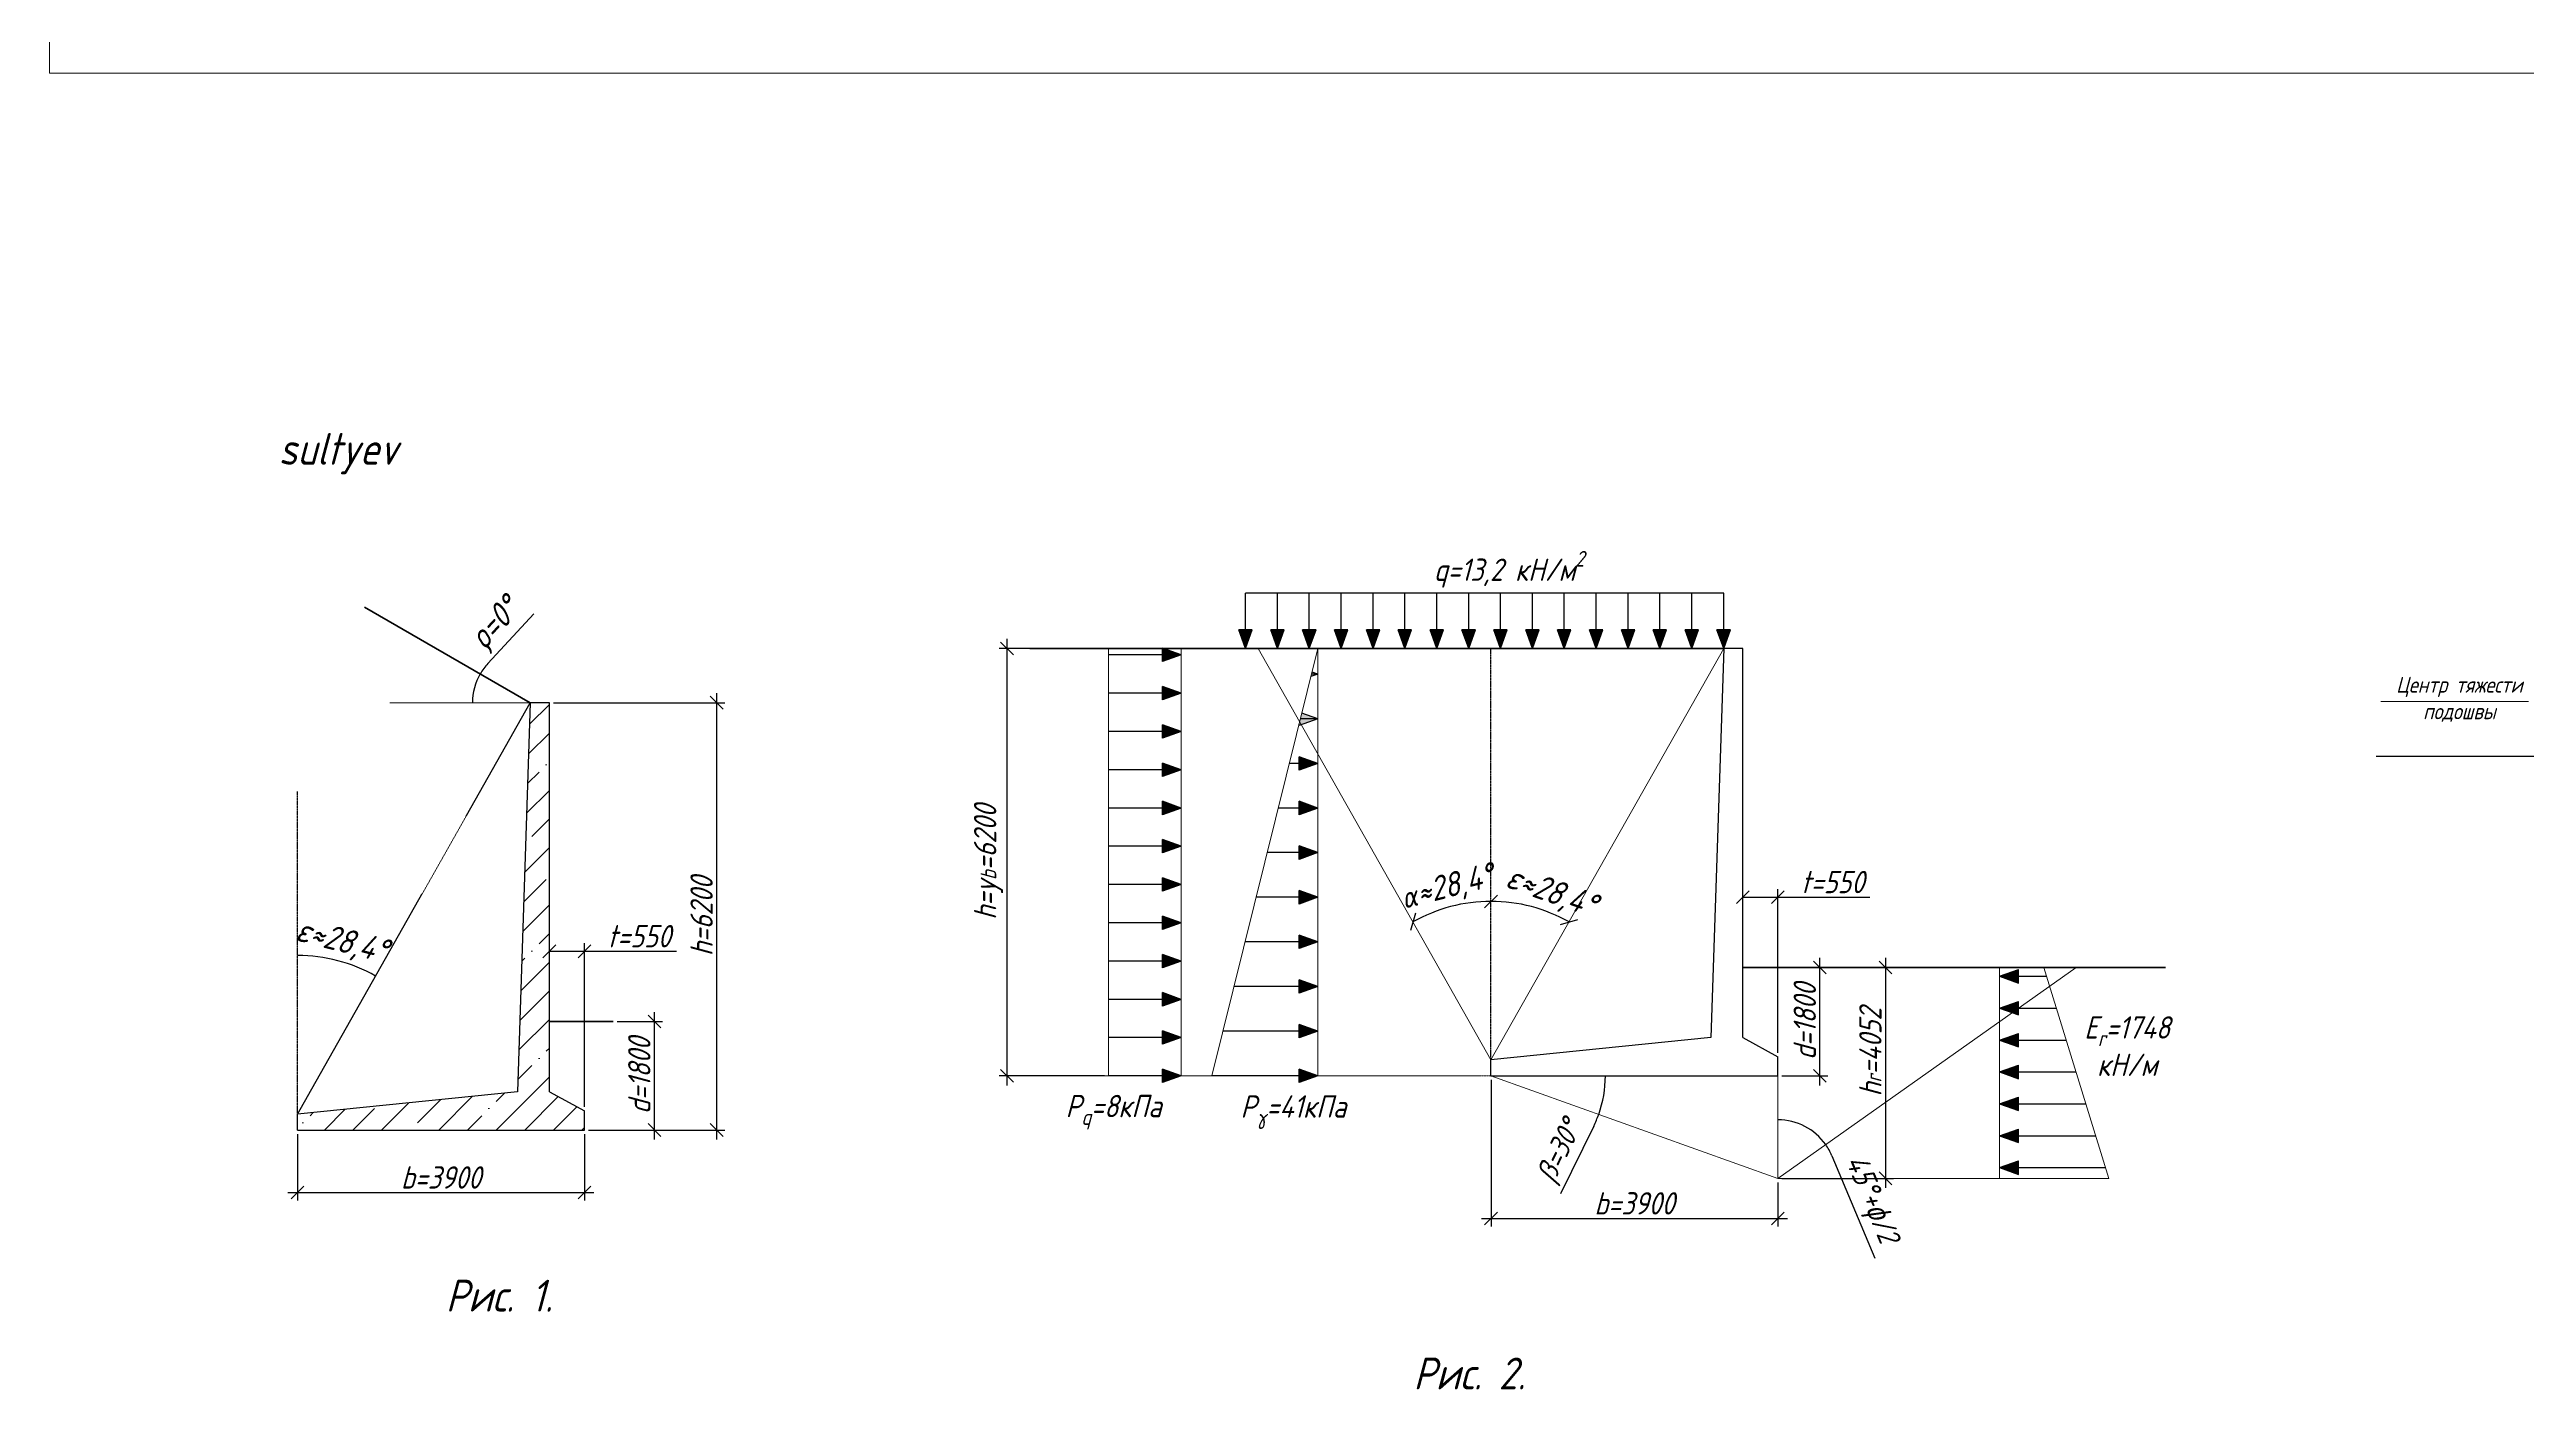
# Model space of a CAD drawing. Header units: millimetres. Extents: x -1004 to 900128, y -352756 to 107728.
# Drawn here: x 592695 to 631549, y -245621 to -224613 of the extents above; entities that cross this region are included whole.
import ezdxf

# ---------------------------------------------------------------- set-up
doc = ezdxf.new("R2010")
doc.units = ezdxf.units.MM
doc.linetypes.add('ACAD_ISO02W100', pattern=[15, 12, -3])
doc.linetypes.add('ACAD_ISO04W100', pattern=[30, 24, -3, 0, -3])
for name, color, linetype, lineweight in [('axles', 152, 'ACAD_ISO04W100', 20), ('basic', 95, 'Continuous', 30), ('hatch', 117, 'ACAD_ISO02W100', 25), ('hatching', 225, 'Continuous', 20), ('size', 45, 'Continuous', 20), ('text', 13, 'Continuous', 20), ('thick', 42, 'Continuous', 35), ('thin', 153, 'Continuous', 18)]:
    doc.layers.add(name, color=color, linetype=linetype, lineweight=lineweight)
doc.styles.add('Structures', font='isocpeur.ttf', dxfattribs={"width": 0.85, "oblique": 15})
doc.styles.add('structures 5', font='isocpeur.ttf', dxfattribs={"width": 0.85, "oblique": 15, "height": 5})
doc.dimstyles.new('structures 3.5', dxfattribs={"dimtxt": 3.5, "dimasz": 2, "dimexe": 1.25, "dimexo": 0.625, "dimtad": 1, "dimtxsty": 'Structures', "dimblk": 'OBLIQUE', "dimcen": 2.5, "dimdle": 1.5, "dimadec": 0, "dimazin": 0, "dimtfac": 1, "dimtmove": 0, "dimatfit": 3, "dimfxl": 1, "dimarcsym": 0})

# ---------------------------------------------------------------- blocks, each defined once
blk = doc.blocks.new('*D1042')
at = {"layer": 'Defpoints', "color": 0, "transparency": 16777216}
for p in [(600235, -234853), (596585, -236243), (597422, -238963), (596585, -241303), (596585, -241303)]:
    blk.add_point(p, dxfattribs=at)
at = {"layer": 'size', "color": 0, "lineweight": -2, "transparency": 16777216}
blk.add_arc((596585, -241303), 2486, 60.4948, 90, dxfattribs=at)
at = {"layer": 'size', "color": 0, "transparency": 16777216, "insert": (597271, -238614), "char_height": 350, "attachment_point": 5, "rotation": 345.6873, "style": 'Structures'}
blk.add_mtext('{\\H1.08333x;ε≈28,4%%D}', dxfattribs=at)
blk = doc.blocks.new('_None')
blk = doc.blocks.new('_Oblique')
at = {"color": 0, "linetype": 'ByBlock', "lineweight": -2}
blk.add_line((-0.5, -0.5), (0.5, 0.5), dxfattribs=at)
blk = doc.blocks.new('*D1043')
at = {"layer": 'Defpoints', "color": 0, "transparency": 16777216}
for p in [(596585, -241553), (601085, -241553), (601085, -242534)]:
    blk.add_point(p, dxfattribs=at)
at = {"layer": 'size', "color": 0, "lineweight": -2, "transparency": 16777216}
for p, q in [((596585, -241616), (596585, -242659)), ((601085, -241616), (601085, -242659)), ((596435, -242534), (601235, -242534))]:
    blk.add_line(p, q, dxfattribs=at)
at = {"layer": 'size', "color": 0, "lineweight": -2, "transparency": 16777216, "xscale": 200, "yscale": 200, "zscale": 200, "rotation": 180}
blk.add_blockref('_Oblique', (596585, -242534), dxfattribs=at)
at = {"layer": 'size', "color": 0, "lineweight": -2, "transparency": 16777216, "xscale": 200, "yscale": 200, "zscale": 200}
blk.add_blockref('_Oblique', (601085, -242534), dxfattribs=at)
at = {"layer": 'size', "color": 0, "transparency": 16777216, "insert": (598835, -242297), "char_height": 350, "attachment_point": 5, "style": 'Structures'}
blk.add_mtext('b=3900', dxfattribs=at)
blk = doc.blocks.new('*D1044')
at = {"layer": 'Defpoints', "color": 0, "transparency": 16777216}
for p in [(601535, -239853), (602183, -239853), (601085, -241553)]:
    blk.add_point(p, dxfattribs=at)
at = {"layer": 'size', "color": 0, "lineweight": -2, "transparency": 16777216}
for p, q in [((602183, -241703), (602183, -239703)), ((601598, -239853), (602308, -239853)), ((601148, -241553), (602308, -241553))]:
    blk.add_line(p, q, dxfattribs=at)
at = {"layer": 'size', "color": 0, "lineweight": -2, "transparency": 16777216, "xscale": 200, "yscale": 200, "zscale": 200}
for p, rotation in [((602183, -239853), 90), ((602183, -241553), 270)]:
    blk.add_blockref('_Oblique', p, dxfattribs=dict(at, rotation=rotation))
at = {"layer": 'size', "color": 0, "transparency": 16777216, "insert": (601946, -240703), "char_height": 350, "attachment_point": 5, "rotation": 90, "style": 'Structures'}
blk.add_mtext('d=1800', dxfattribs=at)
blk = doc.blocks.new('*D1045')
at = {"layer": 'Defpoints', "color": 0, "transparency": 16777216}
for p in [(600535, -234853), (603160, -234853), (601085, -241553)]:
    blk.add_point(p, dxfattribs=at)
at = {"layer": 'size', "color": 0, "lineweight": -2, "transparency": 16777216}
for p, q in [((600598, -234853), (603285, -234853)), ((603160, -241703), (603160, -234703)), ((601148, -241553), (603285, -241553))]:
    blk.add_line(p, q, dxfattribs=at)
at = {"layer": 'size', "color": 0, "lineweight": -2, "transparency": 16777216, "xscale": 200, "yscale": 200, "zscale": 200}
for p, rotation in [((603160, -234853), 90), ((603160, -241553), 270)]:
    blk.add_blockref('_Oblique', p, dxfattribs=dict(at, rotation=rotation))
at = {"layer": 'size', "color": 0, "transparency": 16777216, "insert": (602923, -238203), "char_height": 350, "width": 1317.03, "attachment_point": 5, "rotation": 90, "style": 'Structures'}
blk.add_mtext('h=6200', dxfattribs=at)
blk = doc.blocks.new('*D1046')
at = {"layer": 'Defpoints', "color": 0, "transparency": 16777216}
for p in [(600535, -238751), (600535, -239853), (601085, -241253)]:
    blk.add_point(p, dxfattribs=at)
at = {"layer": 'size', "color": 0, "lineweight": -2, "transparency": 16777216}
for p, q in [((600535, -239791), (600535, -238626)), ((600535, -238751), (601235, -238751)), ((601085, -241191), (601085, -238626)), ((601085, -238751), (602531, -238751))]:
    blk.add_line(p, q, dxfattribs=at)
at = {"layer": 'size', "color": 0, "lineweight": -2, "transparency": 16777216, "xscale": 200, "yscale": 200, "zscale": 200, "rotation": 180}
blk.add_blockref('_Oblique', (600535, -238751), dxfattribs=at)
at = {"layer": 'size', "color": 0, "lineweight": -2, "transparency": 16777216, "xscale": 200, "yscale": 200, "zscale": 200}
blk.add_blockref('_Oblique', (601085, -238751), dxfattribs=at)
at = {"layer": 'size', "color": 0, "transparency": 16777216, "insert": (601945, -238514), "char_height": 350, "attachment_point": 5, "style": 'Structures'}
blk.add_mtext('t=550', dxfattribs=at)
blk = doc.blocks.new('*D1047')
at = {"layer": 'Defpoints', "color": 0, "transparency": 16777216}
for p in [(597637, -233353), (598035, -234853), (599343, -234696), (600235, -234853), (600235, -234853)]:
    blk.add_point(p, dxfattribs=at)
at = {"layer": 'size', "color": 0, "lineweight": -2, "transparency": 16777216}
blk.add_line((599569, -234239), (600289, -233458), dxfattribs=at)
for start, end in [(137.3264, 150), (150, 180)]:
    blk.add_arc((600235, -234853), 906, start, end, dxfattribs=at)
at = {"layer": 'size', "color": 0, "transparency": 16777216, "insert": (599702, -233639), "char_height": 350, "attachment_point": 5, "rotation": 47.3264, "style": 'Structures'}
blk.add_mtext('{\\H1.08333x;ρ=0%%D}', dxfattribs=at)
blk = doc.blocks.new('*D1049')
at = {"layer": 'Defpoints', "color": 0, "transparency": 16777216}
for p in [(615306, -234004), (618956, -234004), (615731, -238005), (615306, -240454), (615306, -240454)]:
    blk.add_point(p, dxfattribs=at)
at = {"layer": 'size', "color": 0, "lineweight": -2, "transparency": 16777216}
blk.add_arc((615306, -240454), 2486, 60.4948, 90, dxfattribs=at)
at = {"layer": 'size', "color": 0, "lineweight": -2, "transparency": 16777216, "xscale": 200, "yscale": 200, "zscale": 200}
for p, rotation in [((615306, -237969), 180.0000000000001), ((616530, -238291), 330.4948485991382)]:
    blk.add_blockref('_Oblique', p, dxfattribs=dict(at, rotation=rotation))
at = {"layer": 'size', "color": 0, "transparency": 16777216, "insert": (616240, -237841), "char_height": 350, "attachment_point": 5, "rotation": 340.3299, "style": 'Structures'}
blk.add_mtext('{\\H1.08333x;ε≈28,4%%D}', dxfattribs=at)
blk = doc.blocks.new('*D1050')
at = {"layer": 'Defpoints', "color": 0, "transparency": 16777216}
for p in [(615306, -240704), (619806, -242311), (619806, -242940)]:
    blk.add_point(p, dxfattribs=at)
at = {"layer": 'size', "color": 0, "lineweight": -2, "transparency": 16777216}
for p, q in [((615306, -240767), (615306, -243065)), ((619806, -242374), (619806, -243065)), ((615156, -242940), (619956, -242940))]:
    blk.add_line(p, q, dxfattribs=at)
at = {"layer": 'size', "color": 0, "lineweight": -2, "transparency": 16777216, "xscale": 200, "yscale": 200, "zscale": 200, "rotation": 180}
blk.add_blockref('_Oblique', (615306, -242940), dxfattribs=at)
at = {"layer": 'size', "color": 0, "lineweight": -2, "transparency": 16777216, "xscale": 200, "yscale": 200, "zscale": 200}
blk.add_blockref('_Oblique', (619806, -242940), dxfattribs=at)
at = {"layer": 'size', "color": 0, "transparency": 16777216, "insert": (617556, -242703), "char_height": 350, "attachment_point": 5, "style": 'Structures'}
blk.add_mtext('b=3900', dxfattribs=at)
blk = doc.blocks.new('*D1051')
at = {"layer": 'Defpoints', "color": 0, "transparency": 16777216}
for p in [(619256, -239004), (620466, -239004), (619806, -240704)]:
    blk.add_point(p, dxfattribs=at)
at = {"layer": 'size', "color": 0, "lineweight": -2, "transparency": 16777216}
for p, q in [((620466, -240854), (620466, -238854)), ((619318, -239004), (620591, -239004)), ((619868, -240704), (620591, -240704))]:
    blk.add_line(p, q, dxfattribs=at)
at = {"layer": 'size', "color": 0, "lineweight": -2, "transparency": 16777216, "xscale": 200, "yscale": 200, "zscale": 200}
for p, rotation in [((620466, -239004), 90), ((620466, -240704), 270)]:
    blk.add_blockref('_Oblique', p, dxfattribs=dict(at, rotation=rotation))
at = {"layer": 'size', "color": 0, "transparency": 16777216, "insert": (620228, -239854), "char_height": 350, "attachment_point": 5, "rotation": 90, "style": 'Structures'}
blk.add_mtext('d=1800', dxfattribs=at)
blk = doc.blocks.new('*D1052')
at = {"layer": 'Defpoints', "color": 0, "transparency": 16777216}
for p in [(619256, -237902), (619256, -239004), (619806, -240404)]:
    blk.add_point(p, dxfattribs=at)
at = {"layer": 'size', "color": 0, "lineweight": -2, "transparency": 16777216}
for p, q in [((619256, -238942), (619256, -237777)), ((619806, -240342), (619806, -237777)), ((619256, -237902), (619956, -237902)), ((619806, -237902), (621251, -237902))]:
    blk.add_line(p, q, dxfattribs=at)
at = {"layer": 'size', "color": 0, "lineweight": -2, "transparency": 16777216, "xscale": 200, "yscale": 200, "zscale": 200, "rotation": 180}
blk.add_blockref('_Oblique', (619256, -237902), dxfattribs=at)
at = {"layer": 'size', "color": 0, "lineweight": -2, "transparency": 16777216, "xscale": 200, "yscale": 200, "zscale": 200}
blk.add_blockref('_Oblique', (619806, -237902), dxfattribs=at)
at = {"layer": 'size', "color": 0, "transparency": 16777216, "insert": (620666, -237665), "char_height": 350, "attachment_point": 5, "style": 'Structures'}
blk.add_mtext('t=550', dxfattribs=at)
blk = doc.blocks.new('*D1053')
at = {"layer": 'Defpoints', "color": 0, "transparency": 16777216}
for p in [(621334, -239004), (619806, -242311), (621495, -242311)]:
    blk.add_point(p, dxfattribs=at)
at = {"layer": 'size', "color": 0, "lineweight": -2, "transparency": 16777216}
for p, q in [((621495, -238854), (621495, -242461)), ((621396, -239004), (621620, -239004)), ((619868, -242311), (621620, -242311))]:
    blk.add_line(p, q, dxfattribs=at)
at = {"layer": 'size', "color": 0, "lineweight": -2, "transparency": 16777216, "xscale": 200, "yscale": 200, "zscale": 200}
for p, rotation in [((621495, -239004), 90), ((621495, -242311), 270)]:
    blk.add_blockref('_Oblique', p, dxfattribs=dict(at, rotation=rotation))
at = {"layer": 'size', "color": 0, "transparency": 16777216, "insert": (621257, -240331), "char_height": 350, "attachment_point": 5, "rotation": 90, "style": 'Structures'}
blk.add_mtext('h{\\H0.7x;\\S^ r;}=4052', dxfattribs=at)
blk = doc.blocks.new('*D1054')
at = {"layer": 'Defpoints', "color": 0, "transparency": 16777216}
for p in [(615306, -240704), (615306, -240704), (619806, -240704), (617088, -240909), (619806, -242312)]:
    blk.add_point(p, dxfattribs=at)
at = {"layer": 'size', "color": 0, "lineweight": -2, "transparency": 16777216}
blk.add_line((616918, -241492), (616398, -242555), dxfattribs=at)
for start, end in [(340.3359, 0), (333.9455, 340.3359)]:
    blk.add_arc((615306, -240704), 1794, start, end, dxfattribs=at)
at = {"layer": 'size', "color": 0, "transparency": 16777216, "insert": (616406, -241900), "char_height": 350, "attachment_point": 5, "rotation": 63.9455, "style": 'Structures'}
blk.add_mtext('{\\H0.95833x;β=30%%D}', dxfattribs=at)
blk = doc.blocks.new('*D1055')
at = {"layer": 'Defpoints', "color": 0, "transparency": 16777216}
for p in [(624485, -239004), (619806, -240704), (620094, -241439), (619806, -242312), (619806, -242312)]:
    blk.add_point(p, dxfattribs=at)
at = {"layer": 'size', "color": 0, "lineweight": -2, "transparency": 16777216}
blk.add_line((620654, -241957), (621327, -243560), dxfattribs=at)
for start, end in [(35.2586, 90), (22.7695, 35.2586)]:
    blk.add_arc((619806, -242312), 919, start, end, dxfattribs=at)
at = {"layer": 'size', "color": 0, "transparency": 16777216, "insert": (621256, -242647), "char_height": 350, "attachment_point": 5, "rotation": 292.7695, "style": 'Structures'}
blk.add_mtext('45%%D+{\\H0.95833x;ϕ/2}', dxfattribs=at)
blk = doc.blocks.new('*D1048')
at = {"layer": 'Defpoints', "color": 0, "transparency": 16777216}
for p in [(611656, -234004), (615306, -235394), (614469, -238114), (615306, -240454), (615306, -240454)]:
    blk.add_point(p, dxfattribs=at)
at = {"layer": 'size', "color": 0, "lineweight": -2, "transparency": 16777216}
blk.add_arc((615306, -240454), 2486, 90, 119.5052, dxfattribs=at)
at = {"layer": 'size', "color": 0, "lineweight": -2, "transparency": 16777216, "xscale": 200, "yscale": 200, "zscale": 200, "rotation": 209.5051514008614}
blk.add_blockref('_Oblique', (614082, -238291), dxfattribs=at)
at = {"layer": 'size', "color": 0, "lineweight": -2, "transparency": 16777216, "xscale": 200, "yscale": 200, "zscale": 200}
blk.add_blockref('_Oblique', (615306, -237969), dxfattribs=at)
at = {"layer": 'size', "color": 0, "transparency": 16777216, "insert": (614620, -237765), "char_height": 350, "width": 1326.72, "attachment_point": 5, "rotation": 14.3127, "style": 'Structures'}
blk.add_mtext('{\\H0.95833x;α\\H1.13044x;≈28,4%%D}', dxfattribs=at)
blk = doc.blocks.new('*D1056')
at = {"layer": 'Defpoints', "color": 0, "transparency": 16777216}
for p in [(607714, -234004), (609305, -234004), (609305, -240704)]:
    blk.add_point(p, dxfattribs=at)
at = {"layer": 'size', "color": 0, "lineweight": -2, "transparency": 16777216}
for p, q in [((607714, -240854), (607714, -233854)), ((609243, -234004), (607589, -234004)), ((609243, -240704), (607589, -240704))]:
    blk.add_line(p, q, dxfattribs=at)
at = {"layer": 'size', "color": 0, "lineweight": -2, "transparency": 16777216, "xscale": 200, "yscale": 200, "zscale": 200}
for p, rotation in [((607714, -234004), 90), ((607714, -240704), 270)]:
    blk.add_blockref('_Oblique', p, dxfattribs=dict(at, rotation=rotation))
at = {"layer": 'size', "color": 0, "transparency": 16777216, "insert": (607424, -237354), "char_height": 350, "attachment_point": 5, "rotation": 90, "style": 'Structures'}
blk.add_mtext('h=y{\\H0.7x;\\S^ b;}=6200', dxfattribs=at)

msp = doc.modelspace()

# ---------------------------------------------------------------- hatches: boundary and pattern name
at = {"layer": 'basic'}
h = msp.add_hatch(color=256, dxfattribs=at)
h.dxf.hatch_style = 1
h.paths.add_polyline_path([(611351.061, -233709.786), (611455.986, -234004.442), (611455.986, -233709.786)])
h.paths.add_polyline_path([(611455.986, -233709.786), (611455.986, -234004.442), (611560.911, -233709.786)])
h = msp.add_hatch(color=256, dxfattribs=at)
h.dxf.hatch_style = 1
h.paths.add_polyline_path([(611851.061, -233709.786), (611955.986, -234004.442), (611955.986, -233709.786)])
h.paths.add_polyline_path([(611955.986, -233709.786), (611955.986, -234004.442), (612060.911, -233709.786)])
h = msp.add_hatch(color=256, dxfattribs=at)
h.dxf.hatch_style = 1
h.paths.add_polyline_path([(612351.061, -233709.786), (612455.986, -234004.442), (612455.986, -233709.786)])
h.paths.add_polyline_path([(612455.986, -233709.786), (612455.986, -234004.442), (612560.911, -233709.786)])
h = msp.add_hatch(color=256, dxfattribs=at)
h.dxf.hatch_style = 1
h.paths.add_polyline_path([(612851.061, -233709.786), (612955.986, -234004.442), (612955.986, -233709.786)])
h.paths.add_polyline_path([(612955.986, -233709.786), (612955.986, -234004.442), (613060.911, -233709.786)])
h = msp.add_hatch(color=256, dxfattribs=at)
h.dxf.hatch_style = 1
h.paths.add_polyline_path([(613351.061, -233709.786), (613455.986, -234004.442), (613455.986, -233709.786)])
h.paths.add_polyline_path([(613455.986, -233709.786), (613455.986, -234004.442), (613560.911, -233709.786)])
h = msp.add_hatch(color=256, dxfattribs=at)
h.dxf.hatch_style = 1
h.paths.add_polyline_path([(613851.061, -233709.786), (613955.986, -234004.442), (613955.986, -233709.786)])
h.paths.add_polyline_path([(613955.986, -233709.786), (613955.986, -234004.442), (614060.911, -233709.786)])
h = msp.add_hatch(color=256, dxfattribs=at)
h.dxf.hatch_style = 1
h.paths.add_polyline_path([(614351.061, -233709.786), (614455.986, -234004.442), (614455.986, -233709.786)])
h.paths.add_polyline_path([(614455.986, -233709.786), (614455.986, -234004.442), (614560.911, -233709.786)])
h = msp.add_hatch(color=256, dxfattribs=at)
h.dxf.hatch_style = 1
h.paths.add_polyline_path([(614851.061, -233709.786), (614955.986, -234004.442), (614955.986, -233709.786)])
h.paths.add_polyline_path([(614955.986, -233709.786), (614955.986, -234004.442), (615060.911, -233709.786)])
h = msp.add_hatch(color=256, dxfattribs=at)
h.dxf.hatch_style = 1
h.paths.add_polyline_path([(615351.061, -233709.786), (615455.986, -234004.442), (615455.986, -233709.786)])
h.paths.add_polyline_path([(615455.986, -233709.786), (615455.986, -234004.442), (615560.911, -233709.786)])
h = msp.add_hatch(color=256, dxfattribs=at)
h.dxf.hatch_style = 1
h.paths.add_polyline_path([(615851.061, -233709.786), (615955.986, -234004.442), (615955.986, -233709.786)])
h.paths.add_polyline_path([(615955.986, -233709.786), (615955.986, -234004.442), (616060.911, -233709.786)])
h = msp.add_hatch(color=256, dxfattribs=at)
h.dxf.hatch_style = 1
h.paths.add_polyline_path([(616351.061, -233709.786), (616455.986, -234004.442), (616455.986, -233709.786)])
h.paths.add_polyline_path([(616455.986, -233709.786), (616455.986, -234004.442), (616560.911, -233709.786)])
h = msp.add_hatch(color=256, dxfattribs=at)
h.dxf.hatch_style = 1
h.paths.add_polyline_path([(616851.061, -233709.786), (616955.986, -234004.442), (616955.986, -233709.786)])
h.paths.add_polyline_path([(616955.986, -233709.786), (616955.986, -234004.442), (617060.911, -233709.786)])
h = msp.add_hatch(color=256, dxfattribs=at)
h.dxf.hatch_style = 1
h.paths.add_polyline_path([(617351.061, -233709.786), (617455.986, -234004.442), (617455.986, -233709.786)])
h.paths.add_polyline_path([(617455.986, -233709.786), (617455.986, -234004.442), (617560.911, -233709.786)])
h = msp.add_hatch(color=256, dxfattribs=at)
h.dxf.hatch_style = 1
h.paths.add_polyline_path([(617851.061, -233709.786), (617955.986, -234004.442), (617955.986, -233709.786)])
h.paths.add_polyline_path([(617955.986, -233709.786), (617955.986, -234004.442), (618060.911, -233709.786)])
h = msp.add_hatch(color=256, dxfattribs=at)
h.dxf.hatch_style = 1
h.paths.add_polyline_path([(618351.061, -233709.786), (618455.986, -234004.442), (618455.986, -233709.786)])
h.paths.add_polyline_path([(618455.986, -233709.786), (618455.986, -234004.442), (618560.911, -233709.786)])
h = msp.add_hatch(color=256, dxfattribs=at)
h.dxf.hatch_style = 1
h.paths.add_polyline_path([(618851.061, -233709.786), (618955.986, -234004.442), (618955.986, -233709.786)])
h.paths.add_polyline_path([(618955.986, -233709.786), (618955.986, -234004.442), (619060.911, -233709.786)])
h = msp.add_hatch(color=256, dxfattribs=at)
h.dxf.hatch_style = 1
h.paths.add_polyline_path([(610152.463, -233999.517), (610447.119, -234104.442), (610152.463, -234104.442)])
h.paths.add_polyline_path([(610152.463, -234104.442), (610447.119, -234104.442), (610152.463, -234209.368)])
h = msp.add_hatch(color=256, dxfattribs=at)
h.dxf.hatch_style = 1
h.paths.add_polyline_path([(610152.463, -234599.517), (610447.119, -234704.442), (610152.463, -234704.442)])
h.paths.add_polyline_path([(610152.463, -234704.442), (610447.119, -234704.442), (610152.463, -234809.368)])
h = msp.add_hatch(color=256, dxfattribs=at)
h.dxf.hatch_style = 1
h.paths.add_polyline_path([(612499.658, -234371.956), (612491.594, -234404.442), (612590.887, -234404.442)])
h.paths.add_polyline_path([(612590.887, -234404.442), (612491.594, -234404.442), (612481.966, -234443.228)])
h.paths.add_polyline_path([(612590.887, -235104.442), (612317.832, -235104.442), (612305.829, -235152.795), (612330.864, -235197.035)])
h.paths.add_polyline_path([(612340.008, -235015.106), (612317.832, -235104.442), (612590.887, -235104.442)])
h.paths.add_polyline_path([(612305.829, -235152.795), (612296.231, -235191.463), (612296.231, -235209.368), (612330.864, -235197.035)])
h = msp.add_hatch(color=256, dxfattribs=at)
h.dxf.hatch_style = 1
h.paths.add_polyline_path([(610152.463, -235199.517), (610447.119, -235304.442), (610152.463, -235304.442)])
h.paths.add_polyline_path([(610152.463, -235304.442), (610447.119, -235304.442), (610152.463, -235409.368)])
h = msp.add_hatch(color=256, dxfattribs=at)
h.dxf.hatch_style = 1
h.paths.add_polyline_path([(610152.463, -235799.517), (610447.119, -235904.442), (610152.463, -235904.442)])
h.paths.add_polyline_path([(610152.463, -235904.442), (610447.119, -235904.442), (610152.463, -236009.368)])
h = msp.add_hatch(color=256, dxfattribs=at)
h.dxf.hatch_style = 1
h.paths.add_polyline_path([(612296.231, -235699.517), (612590.887, -235804.442), (612296.231, -235804.442)])
h.paths.add_polyline_path([(612296.231, -235804.442), (612590.887, -235804.442), (612296.231, -235909.368)])
h = msp.add_hatch(color=256, dxfattribs=at)
h.dxf.hatch_style = 1
h.paths.add_polyline_path([(610152.463, -236399.517), (610447.119, -236504.442), (610152.463, -236504.442)])
h.paths.add_polyline_path([(610152.463, -236504.442), (610447.119, -236504.442), (610152.463, -236609.368)])
h = msp.add_hatch(color=256, dxfattribs=at)
h.dxf.hatch_style = 1
h.paths.add_polyline_path([(612296.231, -236399.517), (612590.887, -236504.442), (612296.231, -236504.442)])
h.paths.add_polyline_path([(612296.231, -236504.442), (612590.887, -236504.442), (612296.231, -236609.368)])
h = msp.add_hatch(color=256, dxfattribs=at)
h.dxf.hatch_style = 1
h.paths.add_polyline_path([(610152.463, -236999.517), (610447.119, -237104.442), (610152.463, -237104.442)])
h.paths.add_polyline_path([(610152.463, -237104.442), (610447.119, -237104.442), (610152.463, -237209.368)])
h = msp.add_hatch(color=256, dxfattribs=at)
h.dxf.hatch_style = 1
h.paths.add_polyline_path([(612296.231, -237099.517), (612590.887, -237204.442), (612296.231, -237204.442)])
h.paths.add_polyline_path([(612296.231, -237204.442), (612590.887, -237204.442), (612296.231, -237309.368)])
h = msp.add_hatch(color=256, dxfattribs=at)
h.dxf.hatch_style = 1
h.paths.add_polyline_path([(610152.463, -237599.517), (610447.119, -237704.442), (610152.463, -237704.442)])
h.paths.add_polyline_path([(610152.463, -237704.442), (610447.119, -237704.442), (610152.463, -237809.368)])
h = msp.add_hatch(color=256, dxfattribs=at)
h.dxf.hatch_style = 1
h.paths.add_polyline_path([(612296.231, -237799.517), (612590.887, -237904.442), (612296.231, -237904.442)])
h.paths.add_polyline_path([(612296.231, -237904.442), (612590.887, -237904.442), (612296.231, -238009.368)])
h = msp.add_hatch(color=256, dxfattribs=at)
h.dxf.hatch_style = 1
h.paths.add_polyline_path([(610152.463, -238199.517), (610447.119, -238304.442), (610152.463, -238304.442)])
h.paths.add_polyline_path([(610152.463, -238304.442), (610447.119, -238304.442), (610152.463, -238409.368)])
h = msp.add_hatch(color=256, dxfattribs=at)
h.dxf.hatch_style = 1
h.paths.add_polyline_path([(612296.231, -238499.517), (612590.887, -238604.442), (612296.231, -238604.442)])
h.paths.add_polyline_path([(612296.231, -238604.442), (612590.887, -238604.442), (612296.231, -238709.368)])
h = msp.add_hatch(color=256, dxfattribs=at)
h.dxf.hatch_style = 1
h.paths.add_polyline_path([(610152.463, -238799.517), (610447.119, -238904.442), (610152.463, -238904.442)])
h.paths.add_polyline_path([(610152.463, -238904.442), (610447.119, -238904.442), (610152.463, -239009.368)])
h = msp.add_hatch(color=256, dxfattribs=at)
h.dxf.hatch_style = 1
h.paths.add_polyline_path([(612296.231, -239199.517), (612590.887, -239304.442), (612296.231, -239304.442)])
h.paths.add_polyline_path([(612296.231, -239304.442), (612590.887, -239304.442), (612296.231, -239409.368)])
h = msp.add_hatch(color=256, dxfattribs=at)
h.dxf.hatch_style = 1
h.paths.add_polyline_path([(623579.215, -239038.245), (623284.558, -239143.17), (623579.215, -239143.17)])
h.paths.add_polyline_path([(623579.215, -239143.17), (623284.558, -239143.17), (623579.215, -239248.095)])
h = msp.add_hatch(color=256, dxfattribs=at)
h.dxf.hatch_style = 1
h.paths.add_polyline_path([(610152.463, -239399.517), (610447.119, -239504.442), (610152.463, -239504.442)])
h.paths.add_polyline_path([(610152.463, -239504.442), (610447.119, -239504.442), (610152.463, -239609.368)])
h = msp.add_hatch(color=256, dxfattribs=at)
h.dxf.hatch_style = 1
h.paths.add_polyline_path([(623579.215, -239538.245), (623284.558, -239643.17), (623579.215, -239643.17)])
h.paths.add_polyline_path([(623579.215, -239643.17), (623284.558, -239643.17), (623579.215, -239748.095)])
h = msp.add_hatch(color=256, dxfattribs=at)
h.dxf.hatch_style = 1
h.paths.add_polyline_path([(610152.463, -239999.517), (610447.119, -240104.442), (610152.463, -240104.442)])
h.paths.add_polyline_path([(610152.463, -240104.442), (610447.119, -240104.442), (610152.463, -240209.368)])
h = msp.add_hatch(color=256, dxfattribs=at)
h.dxf.hatch_style = 1
h.paths.add_polyline_path([(612296.231, -239899.517), (612590.887, -240004.442), (612296.231, -240004.442)])
h.paths.add_polyline_path([(612296.231, -240004.442), (612590.887, -240004.442), (612296.231, -240109.368)])
h = msp.add_hatch(color=256, dxfattribs=at)
h.dxf.hatch_style = 1
h.paths.add_polyline_path([(623579.215, -240038.245), (623284.558, -240143.17), (623579.215, -240143.17)])
h.paths.add_polyline_path([(623579.215, -240143.17), (623284.558, -240143.17), (623579.215, -240248.095)])
h = msp.add_hatch(color=256, dxfattribs=at)
h.dxf.hatch_style = 1
h.paths.add_polyline_path([(610152.463, -240599.517), (610447.119, -240704.442), (610152.463, -240704.442)])
h.paths.add_polyline_path([(610152.463, -240704.442), (610447.119, -240704.442), (610152.463, -240809.368)])
h = msp.add_hatch(color=256, dxfattribs=at)
h.dxf.hatch_style = 1
h.paths.add_polyline_path([(612296.231, -240599.517), (612590.887, -240704.442), (612296.231, -240704.442)])
h.paths.add_polyline_path([(612296.231, -240704.442), (612590.887, -240704.442), (612296.231, -240809.368)])
h = msp.add_hatch(color=256, dxfattribs=at)
h.dxf.hatch_style = 1
h.paths.add_polyline_path([(623579.215, -240538.245), (623284.558, -240643.17), (623579.215, -240643.17)])
h.paths.add_polyline_path([(623579.215, -240643.17), (623284.558, -240643.17), (623579.215, -240748.095)])
h = msp.add_hatch(color=256, dxfattribs=at)
h.dxf.hatch_style = 1
h.paths.add_polyline_path([(623579.215, -241038.245), (623284.558, -241143.17), (623579.215, -241143.17)])
h.paths.add_polyline_path([(623579.215, -241143.17), (623284.558, -241143.17), (623579.215, -241248.095)])
h = msp.add_hatch(color=256, dxfattribs=at)
h.dxf.hatch_style = 1
h.paths.add_polyline_path([(623579.215, -241538.245), (623284.558, -241643.17), (623579.215, -241643.17)])
h.paths.add_polyline_path([(623579.215, -241643.17), (623284.558, -241643.17), (623579.215, -241748.095)])
h = msp.add_hatch(color=256, dxfattribs=at)
h.dxf.hatch_style = 1
h.paths.add_polyline_path([(623579.215, -242038.245), (623284.558, -242143.17), (623579.215, -242143.17)])
h.paths.add_polyline_path([(623579.215, -242143.17), (623284.558, -242143.17), (623579.215, -242248.095)])
at = {"layer": 'hatching'}
h = msp.add_hatch(dxfattribs=at)
h.set_pattern_fill('ANSI35', color=256, scale=100)
h.set_pattern_definition([(45, (593637.4, -244921.3), (-449.013, 449.013), []), (45, (594086.4, -244921.3), (-449.013, 449.013), [793.75, -158.75, 0, -158.75])])
h.paths.add_polyline_path([(600535.11, -234853.178), (600235.11, -234853.178), (600035.11, -240953.178), (596585.11, -241303.178), (596585.11, -241553.178), (601085.11, -241553.178), (601085.11, -241253.178), (600535.11, -240953.178)])

# ---------------------------------------------------------------- linework, layer by layer
at = {"layer": 'axles', "ltscale": 0.2}
msp.add_line((615305.986, -240704.442), (607717.661, -240704.442), dxfattribs=at)
at = {"layer": 'basic'}
for p, q in [((611455.986, -234004.442), (611455.986, -233137.909)), ((618955.986, -233137.909), (611455.986, -233137.909)), ((611955.986, -234004.442), (611955.986, -233137.909)), ((612455.986, -234004.442), (612455.986, -233137.909)), ((612955.986, -234004.442), (612955.986, -233137.909)), ((613455.986, -234004.442), (613455.986, -233137.909)), ((613955.986, -234004.442), (613955.986, -233137.909)), ((614455.986, -234004.442), (614455.986, -233137.909)), ((614955.986, -234004.442), (614955.986, -233137.909)), ((615455.986, -234004.442), (615455.986, -233137.909)), ((615955.986, -234004.442), (615955.986, -233137.909)), ((616455.986, -234004.442), (616455.986, -233137.909)), ((616955.986, -234004.442), (616955.986, -233137.909)), ((617455.986, -234004.442), (617455.986, -233137.909)), ((617955.986, -234004.442), (617955.986, -233137.909)), ((618455.986, -234004.442), (618455.986, -233137.909)), ((618955.986, -234004.442), (618955.986, -233137.909)), ((611455.986, -234004.442), (611351.061, -233709.786)), ((611560.911, -233709.786), (611351.061, -233709.786)), ((611455.986, -234004.442), (611560.911, -233709.786)), ((611955.986, -234004.442), (611851.061, -233709.786)), ((612060.911, -233709.786), (611851.061, -233709.786)), ((611955.986, -234004.442), (612060.911, -233709.786)), ((612455.986, -234004.442), (612351.061, -233709.786)), ((612560.911, -233709.786), (612351.061, -233709.786)), ((612455.986, -234004.442), (612560.911, -233709.786)), ((612955.986, -234004.442), (612851.061, -233709.786)), ((613060.911, -233709.786), (612851.061, -233709.786)), ((612955.986, -234004.442), (613060.911, -233709.786)), ((613455.986, -234004.442), (613351.061, -233709.786)), ((613560.911, -233709.786), (613351.061, -233709.786)), ((613455.986, -234004.442), (613560.911, -233709.786)), ((613955.986, -234004.442), (613851.061, -233709.786)), ((614060.911, -233709.786), (613851.061, -233709.786)), ((613955.986, -234004.442), (614060.911, -233709.786)), ((614455.986, -234004.442), (614351.061, -233709.786)), ((614560.911, -233709.786), (614351.061, -233709.786)), ((614455.986, -234004.442), (614560.911, -233709.786)), ((614955.986, -234004.442), (614851.061, -233709.786)), ((615060.911, -233709.786), (614851.061, -233709.786)), ((614955.986, -234004.442), (615060.911, -233709.786)), ((615455.986, -234004.442), (615351.061, -233709.786)), ((615560.911, -233709.786), (615351.061, -233709.786)), ((615455.986, -234004.442), (615560.911, -233709.786)), ((615955.986, -234004.442), (615851.061, -233709.786)), ((616060.911, -233709.786), (615851.061, -233709.786)), ((615955.986, -234004.442), (616060.911, -233709.786)), ((616455.986, -234004.442), (616351.061, -233709.786)), ((616560.911, -233709.786), (616351.061, -233709.786)), ((616455.986, -234004.442), (616560.911, -233709.786)), ((616955.986, -234004.442), (616851.061, -233709.786)), ((617060.911, -233709.786), (616851.061, -233709.786)), ((616955.986, -234004.442), (617060.911, -233709.786)), ((617455.986, -234004.442), (617351.061, -233709.786)), ((617560.911, -233709.786), (617351.061, -233709.786)), ((617455.986, -234004.442), (617560.911, -233709.786)), ((617955.986, -234004.442), (617851.061, -233709.786)), ((618060.911, -233709.786), (617851.061, -233709.786)), ((617955.986, -234004.442), (618060.911, -233709.786)), ((618455.986, -234004.442), (618351.061, -233709.786)), ((618560.911, -233709.786), (618351.061, -233709.786)), ((618455.986, -234004.442), (618560.911, -233709.786)), ((618955.986, -234004.442), (618851.061, -233709.786)), ((619060.911, -233709.786), (618851.061, -233709.786)), ((618955.986, -234004.442), (619060.911, -233709.786)), ((610447.119, -234104.442), (609305.252, -234104.442)), ((610447.119, -234104.442), (610152.463, -233999.517)), ((610152.463, -234209.368), (610152.463, -233999.517)), ((610447.119, -234104.442), (610152.463, -234209.368)), ((618955.986, -234004.442), (618755.986, -240104.442)), ((619255.986, -234004.442), (618955.986, -234004.442)), ((619255.986, -240104.442), (619255.986, -234004.442)), ((610447.119, -234704.442), (610152.463, -234599.517)), ((610152.463, -234809.368), (610152.463, -234599.517)), ((612590.887, -234404.442), (612481.966, -234443.228)), ((612590.887, -234404.442), (612491.594, -234404.442)), ((612590.887, -234404.442), (612499.658, -234371.956)), ((600235.11, -234853.178), (600035.11, -240953.178)), ((600535.11, -234853.178), (600235.11, -234853.178)), ((600535.11, -240953.178), (600535.11, -234853.178)), ((610447.119, -234704.442), (609305.252, -234704.442)), ((610447.119, -234704.442), (610152.463, -234809.368)), ((612590.887, -235104.442), (612340.008, -235015.106)), ((610447.119, -235304.442), (609305.252, -235304.442)), ((610447.119, -235304.442), (610152.463, -235199.517)), ((610152.463, -235409.368), (610152.463, -235199.517)), ((610447.119, -235304.442), (610152.463, -235409.368)), ((612590.887, -235104.442), (612296.231, -235209.368)), ((612296.231, -235209.368), (612296.231, -235191.463)), ((612590.887, -235104.442), (612317.832, -235104.442)), ((610447.119, -235904.442), (610152.463, -235799.517)), ((610152.463, -236009.368), (610152.463, -235799.517)), ((612590.887, -235804.442), (612144.069, -235804.442)), ((612590.887, -235804.442), (612296.231, -235699.517)), ((612296.231, -235909.368), (612296.231, -235699.517)), ((612590.887, -235804.442), (612296.231, -235909.368)), ((632051.143, -235694.929), (629189.86, -235694.929)), ((610447.119, -235904.442), (609305.252, -235904.442)), ((610447.119, -235904.442), (610152.463, -236009.368)), ((610447.119, -236504.442), (609305.252, -236504.442)), ((610447.119, -236504.442), (610152.463, -236399.517)), ((610152.463, -236609.368), (610152.463, -236399.517)), ((610447.119, -236504.442), (610152.463, -236609.368)), ((612590.887, -236504.442), (611970.307, -236504.442)), ((612590.887, -236504.442), (612296.231, -236399.517)), ((612296.231, -236609.368), (612296.231, -236399.517)), ((612590.887, -236504.442), (612296.231, -236609.368)), ((610447.119, -237104.442), (610152.463, -236999.517)), ((610152.463, -237209.368), (610152.463, -236999.517)), ((610447.119, -237104.442), (609305.252, -237104.442)), ((610447.119, -237104.442), (610152.463, -237209.368)), ((612590.887, -237204.442), (611796.545, -237204.442)), ((612590.887, -237204.442), (612296.231, -237099.517)), ((612296.231, -237309.368), (612296.231, -237099.517)), ((612590.887, -237204.442), (612296.231, -237309.368)), ((610447.119, -237704.442), (609305.252, -237704.442)), ((610447.119, -237704.442), (610152.463, -237599.517)), ((610152.463, -237809.368), (610152.463, -237599.517)), ((610447.119, -237704.442), (610152.463, -237809.368)), ((612590.887, -237904.442), (611622.782, -237904.442)), ((612590.887, -237904.442), (612296.231, -237799.517)), ((612296.231, -238009.368), (612296.231, -237799.517)), ((612590.887, -237904.442), (612296.231, -238009.368)), ((610447.119, -238304.442), (609305.252, -238304.442)), ((610447.119, -238304.442), (610152.463, -238199.517)), ((610152.463, -238409.368), (610152.463, -238199.517)), ((610447.119, -238304.442), (610152.463, -238409.368)), ((612590.887, -238604.442), (612296.231, -238499.517)), ((612296.231, -238709.368), (612296.231, -238499.517)), ((610447.119, -238904.442), (609305.252, -238904.442)), ((610447.119, -238904.442), (610152.463, -238799.517)), ((610152.463, -239009.368), (610152.463, -238799.517)), ((610447.119, -238904.442), (610152.463, -239009.368)), ((612590.887, -238604.442), (611449.02, -238604.442)), ((612590.887, -238604.442), (612296.231, -238709.368)), ((612590.887, -239304.442), (611275.258, -239304.442)), ((612590.887, -239304.442), (612296.231, -239199.517)), ((612296.231, -239409.368), (612296.231, -239199.517)), ((612590.887, -239304.442), (612296.231, -239409.368)), ((623284.558, -239143.17), (623579.215, -239038.245)), ((623284.558, -239143.17), (624020.779, -239143.17)), ((623284.558, -239143.17), (623579.215, -239248.095)), ((623579.215, -239248.095), (623579.215, -239038.245)), ((610447.119, -239504.442), (609305.252, -239504.442)), ((610447.119, -239504.442), (610152.463, -239399.517)), ((610152.463, -239609.368), (610152.463, -239399.517)), ((610447.119, -239504.442), (610152.463, -239609.368)), ((623284.558, -239643.17), (623579.215, -239538.245)), ((623284.558, -239643.17), (624175.268, -239643.17)), ((623284.558, -239643.17), (623579.215, -239748.095)), ((623579.215, -239748.095), (623579.215, -239538.245)), ((610447.119, -240104.442), (609305.252, -240104.442)), ((610447.119, -240104.442), (610152.463, -239999.517)), ((610152.463, -240209.368), (610152.463, -239999.517)), ((610447.119, -240104.442), (610152.463, -240209.368)), ((612590.887, -240004.442), (611101.495, -240004.442)), ((612590.887, -240004.442), (612296.231, -239899.517)), ((612296.231, -240109.368), (612296.231, -239899.517)), ((612590.887, -240004.442), (612296.231, -240109.368)), ((618755.986, -240104.442), (615305.986, -240454.442)), ((619255.986, -240104.442), (619805.986, -240404.442)), ((623284.558, -240143.17), (623579.215, -240038.245)), ((623579.215, -240248.095), (623579.215, -240038.245)), ((615305.986, -240704.442), (615305.986, -240454.442)), ((619805.986, -240704.442), (619805.986, -240404.442)), ((623284.558, -240143.17), (624329.757, -240143.17)), ((623284.558, -240143.17), (623579.215, -240248.095)), ((610447.119, -240704.442), (609305.252, -240704.442)), ((610447.119, -240704.442), (610152.463, -240599.517)), ((610152.463, -240809.368), (610152.463, -240599.517)), ((610447.119, -240704.442), (610152.463, -240809.368)), ((612590.887, -240704.442), (610927.733, -240704.442)), ((612590.887, -240704.442), (612296.231, -240599.517)), ((612296.231, -240809.368), (612296.231, -240599.517)), ((612590.887, -240704.442), (612296.231, -240809.368)), ((615305.986, -240704.442), (619805.986, -240704.442)), ((623284.558, -240643.17), (623579.215, -240538.245)), ((623284.558, -240643.17), (624484.246, -240643.17)), ((623284.558, -240643.17), (623579.215, -240748.095)), ((623579.215, -240748.095), (623579.215, -240538.245)), ((600035.11, -240953.178), (596585.11, -241303.178)), ((600535.11, -240953.178), (601085.11, -241253.178)), ((601085.11, -241553.178), (601085.11, -241253.178)), ((623284.558, -241143.17), (623579.215, -241038.245)), ((623284.558, -241143.17), (624638.735, -241143.17)), ((623284.558, -241143.17), (623579.215, -241248.095)), ((623579.215, -241248.095), (623579.215, -241038.245)), ((596585.11, -241553.178), (596585.11, -241303.178)), ((596585.11, -241553.178), (601085.11, -241553.178)), ((623284.558, -241643.17), (623579.215, -241538.245)), ((623284.558, -241643.17), (624793.223, -241643.17)), ((623284.558, -241643.17), (623579.215, -241748.095)), ((623579.215, -241748.095), (623579.215, -241538.245)), ((623284.558, -242143.17), (623579.215, -242038.245)), ((623579.215, -242248.095), (623579.215, -242038.245)), ((623284.558, -242143.17), (624947.712, -242143.17)), ((623284.558, -242143.17), (623579.215, -242248.095))]:
    msp.add_line(p, q, dxfattribs=at)
msp.add_lwpolyline([(632051.143, -235694.929), (629189.86, -235694.929)], dxfattribs=at)
at = {"layer": 'hatch', "ltscale": 0.4}
for p, q in [((615305.986, -240454.442), (615305.986, -234004.442)), ((596585.11, -241303.178), (600235.11, -234853.178)), ((596585.11, -241303.178), (596585.11, -236243.05))]:
    msp.add_line(p, q, dxfattribs=at)
at = {"layer": 'thick'}
for p, q in [((600235.11, -234853.178), (597637.034, -233353.178)), ((618955.986, -234004.442), (608069.892, -234004.442)), ((619255.986, -239004.442), (625887.353, -239004.442)), ((600535.11, -239853.178), (601535.11, -239853.178))]:
    msp.add_line(p, q, dxfattribs=at)
at = {"layer": 'thin'}
for p, q in [((592694.508, -224983.646), (592694.508, -182983.646)), ((652094.508, -224983.646), (592694.508, -224983.646)), ((609305.252, -240704.442), (609305.252, -234004.442)), ((610447.119, -240704.442), (610447.119, -234004.442)), ((610927.733, -240704.442), (612590.887, -234004.442)), ((612590.887, -240704.442), (612590.887, -234004.442)), ((600235.11, -234853.178), (598035.11, -234853.178)), ((629265.693, -234834.896), (631582.326, -234834.896)), ((619805.986, -242312.496), (624485.283, -239004.442)), ((623284.558, -239004.442), (623284.558, -242311.442)), ((624999.705, -242311.442), (623977.915, -239004.442)), ((615305.986, -240704.442), (619805.986, -242312.496)), ((619805.986, -240704.442), (619805.986, -242312.496)), ((619805.986, -242311.442), (623284.558, -242311.442)), ((623284.558, -242311.442), (624999.705, -242311.442))]:
    msp.add_line(p, q, dxfattribs=at)
at = {"layer": 'thin', "ltscale": 0.4}
for q in [(611655.986, -234004.442), (618955.986, -234004.442)]:
    msp.add_line((615305.986, -240454.442), q, dxfattribs=at)
at = {"layer": 'thin'}
for points in [[(599923.002, -234672.983), (597685.905, -233381.394)], [(618955.986, -234004.442), (608069.892, -234004.442)], [(619255.986, -239004.442), (625887.353, -239004.442)], [(600535.11, -239854.917), (601535.11, -239853.178)]]:
    msp.add_lwpolyline(points, dxfattribs=at)

# ---------------------------------------------------------------- texts
at = {"layer": 'text', "attachment_point": 5, "style": 'structures 5'}
for s, insert, char_height, width in [('sultyev', (597223.378, -230947.853), 500, 2515.89751), ('\\A1;q=13,2 кН/м{\\H0.7x;\\S2^ ;}', (615588.386, -232762.195), 350, 3223.04031), ('\\A1;Центр тяжести подошвы', (630496.48, -234799.216), 250, 2558.84936), ('\\A1;E{\\H0.7x;\\S^ r;\\H1.42857x;=1748\\PкН/м}', (625285.216, -240237.7), 350, 301.91968), ('\\A1;P{\\H0.7x;\\S^ q;\\H1.42857x;=8кПа}', (609385.917, -241236.905), 350, 3024.47964), ('\\A1;P{\\H0.67083x;\\S^ γ;}=41кПа', (612206.01, -241237.754), 350, 2245.88885), ('Рис. 1.', (599747.749, -244150.424), 500, 2515.89751), ('Рис. 2.', (614965.284, -245370.546), 500, 2515.89751)]:
    msp.add_mtext(s, dxfattribs=dict(at, insert=insert, char_height=char_height, width=width))

# ---------------------------------------------------------------- dimensions: what is measured, and where the dimension line sits
at = {"layer": 'size'}
for base, line1, line2, text, picture, middle in [((599342.852, -234695.849), ((600235.11, -234853.178), (597637.034, -233353.178)), ((600235.11, -234853.178), (598035.11, -234853.178)), '{\\H1.08333x;ρ=0%%D}', '*D1047', (599702.018, -233638.938)), ((620093.85, -241439.375), ((619805.986, -242312.496), (624485.283, -239004.442)), ((619805.986, -240704.442), (619805.986, -242312.496)), '45%%D+{\\H0.95833x;ϕ/2}', '*D1055', (621255.618, -242647.095)), ((617088.375, -240909.244), ((615305.986, -240704.442), (619805.986, -242312.496)), ((615305.986, -240704.442), (619805.986, -240704.442)), '{\\H0.95833x;β=30%%D}', '*D1054', (616406.035, -241900.498))]:
    dim = msp.add_angular_dim_2l(base=base, line1=line1, line2=line2, text=text, dimstyle='structures 3.5', override={"dimscale": 0, "dimblk1": 'None', "dimblk2": 'None', "dimsah": 1}, dxfattribs=at)
    dim.commit()
    dim.dimension.update_dxf_attribs({"geometry": picture, "text_midpoint": middle})
for base, p1, p2, text, picture, middle in [((607713.911, -234004.442), (609305.252, -240704.442), (609305.252, -234004.442), 'h=y{\\H0.7x;\\S^ b;}=6200', '*D1056', (607423.911, -237354.442)), ((603160.11, -234853.178), (601085.11, -241553.178), (600535.11, -234853.178), 'h=6200', '*D1045', (602922.61, -238203.178)), ((620465.779, -239004.442), (619805.986, -240704.442), (619255.986, -239004.442), 'd=1800', '*D1051', (620228.279, -239854.442)), ((602183.185, -239853.178), (601085.11, -241553.178), (601535.11, -239853.178), 'd=1800', '*D1044', (601945.685, -240703.178))]:
    dim = msp.add_linear_dim(base=base, p1=p1, p2=p2, angle=90, text=text, dimstyle='structures 3.5', dxfattribs=at)
    dim.commit()
    dim.dimension.update_dxf_attribs({"geometry": picture, "text_midpoint": middle})
for base, line1, line2, text, override, picture, middle in [((614469.346, -238113.951), ((615305.986, -240454.442), (611655.986, -234004.442)), ((615305.986, -240454.442), (615305.986, -235394.314)), '{\\H0.95833x;α\\H1.13044x;≈28,4%%D}', {"dimscale": 0, "dimblk1": 'Oblique', "dimblk2": 'Oblique', "dimsah": 1}, '*D1048', (614691.526, -238046.06)), ((615730.545, -238005.439), ((615305.986, -240454.442), (618955.986, -234004.442)), ((615305.986, -240454.442), (615305.986, -234004.442)), '{\\H1.08333x;ε≈28,4%%D}', {"dimscale": 0, "dimblk1": 'Oblique', "dimblk2": 'Oblique', "dimsah": 1}, '*D1049', (616142.625, -238113.951)), ((597421.75, -238962.687), ((596585.11, -241303.178), (600235.11, -234853.178)), ((596585.11, -241303.178), (596585.11, -236243.05)), '{\\H1.08333x;ε≈28,4%%D}', {"dimscale": 0, "dimblk1": 'None', "dimblk2": 'None', "dimsah": 1}, '*D1042', (597199.57, -238894.796))]:
    dim = msp.add_angular_dim_2l(base=base, line1=line1, line2=line2, text=text, dimstyle='structures 3.5', override=override, dxfattribs=at)
    dim.commit()
    dim.dimension.update_dxf_attribs({"geometry": picture, "text_midpoint": middle, "dimtype": 162})
for base, p1, p2, picture, middle in [((619255.986, -237902.42), (619805.986, -240404.442), (619255.986, -239004.442), '*D1052', (620666.076, -237902.42)), ((600535.11, -238751.156), (601085.11, -241253.178), (600535.11, -239853.178), '*D1046', (601945.2, -238751.156))]:
    dim = msp.add_linear_dim(base=base, p1=p1, p2=p2, text='t=550', dimstyle='structures 3.5', dxfattribs=at)
    dim.commit()
    dim.dimension.update_dxf_attribs({"geometry": picture, "text_midpoint": middle, "dimtype": 160})
dim = msp.add_linear_dim(base=(621494.792, -242311.442), p1=(621333.525, -239004.442), p2=(619805.986, -242311.442), angle=90, text='h{\\H0.7x;\\S^ r;}=4052', dimstyle='structures 3.5', dxfattribs=at)
dim.commit()
dim.dimension.update_dxf_attribs({"geometry": '*D1053', "text_midpoint": (621494.792, -240331.069), "dimtype": 160})
for base, p1, p2, picture, middle in [((619805.986, -242940.426), (615305.986, -240704.442), (619805.986, -242311.442), '*D1050', (617555.986, -242702.926)), ((601085.11, -242534.102), (596585.11, -241553.178), (601085.11, -241553.178), '*D1043', (598835.11, -242296.602))]:
    dim = msp.add_linear_dim(base=base, p1=p1, p2=p2, text='b=3900', dimstyle='structures 3.5', dxfattribs=at)
    dim.commit()
    dim.dimension.update_dxf_attribs({"geometry": picture, "text_midpoint": middle})

doc.saveas('drawing.dxf')
